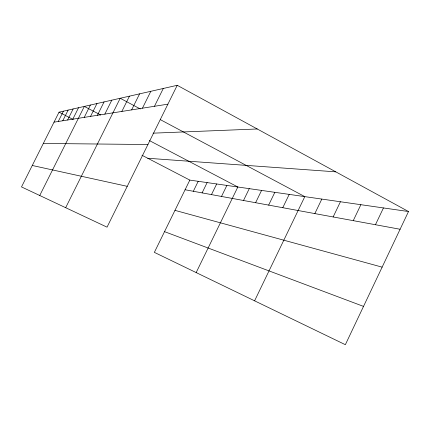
<?xml version="1.0" encoding="UTF-8"?>
<svg xmlns="http://www.w3.org/2000/svg" width="430" height="430" viewBox="0 0 430 430"><rect width="100%" height="100%" fill="white"/><g stroke="black" fill="none" stroke-linecap="round" stroke-linejoin="round"><path stroke-width="0.64" d="M408.5 211.538L345.354 344.699L154.359 252.372L189.818 180.105L408.5 211.538L177.235 85.301L59.044 112.165L21.5 186.921L107.038 227.158L177.235 85.301M375.454 224.729L383.452 207.937M353.25 220.649L360.877 204.691M333.142 216.956L340.426 201.756M254.592 300.823L304.811 196.634L160.39 119.669M314.841 213.592L321.817 199.079M268.648 205.105L274.84 192.328M282.773 207.701L289.207 194.392M243.509 200.487L249.266 188.652M255.603 202.713L261.564 190.42M211.474 194.602L216.672 183.965M221.509 196.446L226.884 185.432M196.166 272.577L237.838 187.007L149.403 140.578M193.323 191.269L198.198 181.309M202.1 192.882L207.131 182.594M142.443 108.183L150.823 91.305M154.461 106.285L163.292 88.472M104.834 114.122L111.795 100.179M65.672 207.701L120.217 98.26L140.304 108.967M121.846 111.44L129.446 96.164M131.628 109.892L139.6 93.858M72.799 119.185L78.534 107.736M39.737 195.5L84.334 106.42L100.706 115.014M84.232 117.379L90.407 105.038M90.553 116.38L96.965 103.549M97.395 115.299L104.071 101.931M58.26 121.48L63.436 111.171M62.775 120.766L68.123 110.102M67.607 120.002L73.143 108.962M54.035 122.147L167.904 104.162M153.085 133.166L257.253 128.978M43.328 143.459L147.931 144.518M147.769 158.261L335.792 171.85M185.083 189.759L400.099 229.254M32.266 165.48L127.237 186.335M174.978 210.361L382.13 267.143M164.529 231.646L363.517 306.396M59.044 112.165L73.116 119.475M141.959 155.241L189.818 180.105"/></g></svg>
